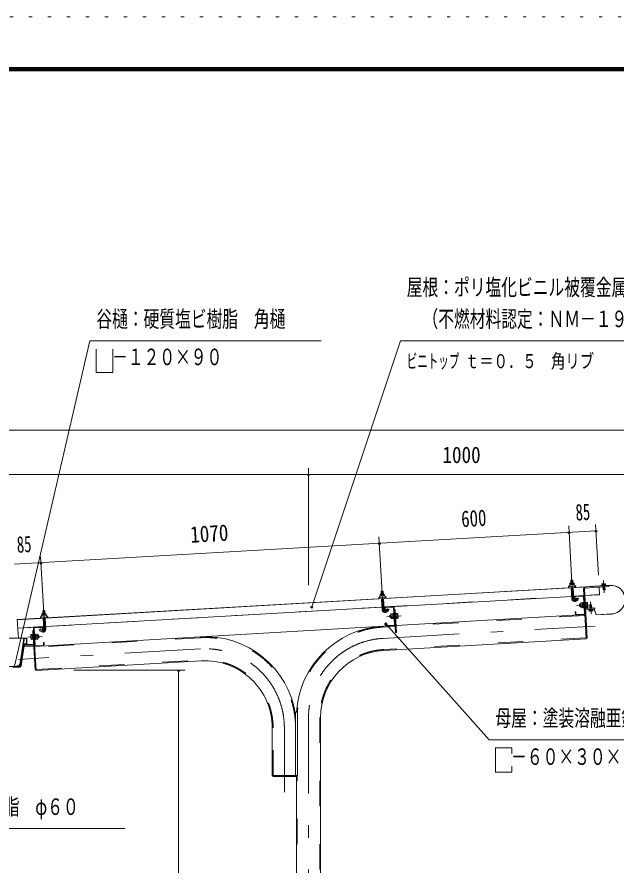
# Model space of a CAD drawing. Units: millimetres, scale not verified. Extents: x -30294 to 30299, y -14700 to 14700.
# Drawn here: x 20297 to 26917, y 5329 to 14700 of the extents above; entities that cross this region are included whole.
import ezdxf
from ezdxf.enums import TextEntityAlignment as Align

# ---------------------------------------------------------------- set-up
doc = ezdxf.new("R2010")
doc.units = ezdxf.units.MM
doc.header["$LTSCALE"] = 70
for name, pattern in [('USER2', [10, 4, -6]), ('USER3', [24, 12, -5, 2, -5]), ('USER4', [3, 0.5, -2.5])]:
    doc.linetypes.add(name, pattern=pattern)
for name, color, linetype, lineweight in [('0-6_2-0BOLD', 7, 'Continuous', 18), ('0-7_2-1HIDDEN', 3, 'USER2', 18), ('0-8_2-2CENTER', 3, 'USER3', 18), ('0-9_2-4THIN', 4, 'Continuous', 18), ('0-A_2-5DIM', 3, 'Continuous', 18), ('0-C_F-F', 5, 'Continuous', 18), ('0-D_F-E_J_ADD', 5, 'USER4', 18)]:
    doc.layers.add(name, color=color, linetype=linetype, lineweight=lineweight)
doc.styles.add('ＭＳ ゴシック', font='')
doc.styles.get('ＭＳ ゴシック').set_extended_font_data('MS Gothic')

msp = doc.modelspace()

# ---------------------------------------------------------------- linework, layer by layer
at = {"layer": '0-6_2-0BOLD'}
for p, q in [((26418.83, 8441.07), (26419.86, 8423.16)), ((26442.56, 8424.47), (26441.53, 8442.37)), ((26791.99, 8422.87), (26791.29, 8435.09)), ((20300.67, 8039.48), (26834.82, 8416.24)), ((26421.19, 8392.39), (26428.24, 8270.17)), ((26446.72, 8359.91), (26423.14, 8358.55)), ((26451.82, 8271.53), (26444.78, 8393.75)), ((26588.18, 7829.5), (26556.33, 8381.95)), ((26567.51, 8382.6), (26598.94, 7837.48)), ((26624.91, 8407.64), (26850.28, 8420.63)), ((26624.91, 8407.64), (26625.01, 8405.89)), ((26729.99, 8410.19), (26729.89, 8411.94)), ((26771.12, 8433.94), (26771.81, 8421.73)), ((26772.56, 8401.43), (26774.19, 8372.79)), ((24375.02, 8287.52), (24296.4, 8282.98)), ((24322.31, 8320.19), (24323.34, 8302.28)), ((24324.67, 8271.51), (24331.72, 8149.29)), ((24346.04, 8303.6), (24345, 8321.49)), ((24355.3, 8150.66), (24348.26, 8272.87)), ((26426.63, 8298.05), (24353.7, 8178.51)), ((26450.22, 8299.4), (26526.6, 8303.81)), ((26560.72, 8305.76), (26455.9, 8299.72)), ((26463.5, 8265.09), (26462.13, 8288.85)), ((26549.86, 8299.52), (26467.4, 8294.77)), ((26499.79, 8260.64), (26476.98, 8245.65)), ((26566.58, 8106.96), (26555.77, 8294.25)), ((26573.93, 8271.46), (26562.74, 8270.82)), ((24330.11, 8177.16), (20614.92, 7962.94)), ((24350.21, 8239.03), (24326.62, 8237.67)), ((24353.7, 8178.53), (24430.08, 8182.93)), ((24365.61, 8167.98), (24366.98, 8144.21)), ((24453.34, 8178.64), (24370.88, 8173.89)), ((24470.06, 7986.09), (24459.26, 8173.38)), ((26519.7, 8184.2), (26518.09, 8212.15)), ((26547.84, 8213), (26527.56, 8211.83)), ((26529.07, 8185.6), (26549.35, 8186.77)), ((26548.19, 8206.87), (26555.58, 8200.29)), ((26555.99, 8193.3), (26548.6, 8199.88)), ((26557.3, 8170.58), (26562.89, 8170.91)), ((26585.25, 8172.2), (26579.66, 8171.87)), ((26599.57, 8215.98), (26582.78, 8215.01)), ((26584.3, 8188.78), (26601.08, 8189.75)), ((26628.17, 8168.37), (26626.39, 8198.76)), ((26647.36, 8199.99), (26649.14, 8169.58)), ((20583.53, 8104.6), (20584.56, 8086.7)), ((20607.25, 8088.01), (20606.22, 8105.91)), ((20636.89, 8060.61), (20636.24, 8071.93)), ((24380.46, 8124.78), (24403.27, 8139.76)), ((24421.58, 8091.27), (24423.19, 8063.32)), ((24431.05, 8090.95), (24451.32, 8092.12)), ((24452.83, 8065.89), (24432.55, 8064.72)), ((24451.68, 8085.99), (24459.07, 8079.41)), ((24452.08, 8079.01), (24459.47, 8072.42)), ((24485.31, 8110.72), (24479.72, 8110.4)), ((24503.05, 8095.1), (24486.27, 8094.14)), ((24487.48, 7975.87), (26572.81, 8096.11)), ((24487.78, 8067.91), (24504.56, 8068.88)), ((26561.3, 8101.05), (26478.84, 8096.3)), ((26629.65, 8149.87), (26630.37, 8137.66)), ((26649.83, 8151.05), (26650.55, 8138.84)), ((20492.91, 7745.55), (24476.29, 7975.23)), ((20585.89, 8055.93), (20592.94, 7933.71)), ((20611.43, 8023.44), (20587.84, 8022.09)), ((20616.52, 7935.07), (20609.47, 8057.28)), ((24375.04, 8004.45), (24376.41, 7980.69)), ((24382.32, 7975.42), (24464.78, 7980.17)), ((20585.65, 7961.24), (20306.11, 7945.12)), ((20468.38, 7879.1), (20473.97, 7879.42)), ((20471.66, 7919.6), (20482.84, 7920.25)), ((20471.66, 7919.6), (20496.68, 7485.63)), ((20591.33, 7961.58), (20480.83, 7955.21)), ((20497.86, 7757.04), (20487.06, 7944.33)), ((20492.33, 7950.24), (20574.79, 7955)), ((20496.48, 7878.26), (20503.47, 7878.66)), ((20523.81, 7878.81), (20503.53, 7877.64)), ((20580.7, 7949.73), (20582.08, 7925.97)), ((19840.26, 7837.53), (20407.26, 7837.53)), ((20372.25, 7837.53), (20331.72, 7559.8)), ((20407.25, 7837.53), (20407.25, 7767.54)), ((20452.56, 7861.54), (20469.34, 7862.51)), ((20470.85, 7836.28), (20454.07, 7835.32)), ((20499.76, 7821.31), (20494.17, 7820.99)), ((20504.64, 7858.4), (20498.05, 7851.01)), ((20498.45, 7844.02), (20505.04, 7851.41)), ((20504.28, 7864.52), (20524.56, 7865.7)), ((20526.08, 7839.47), (20505.8, 7838.3)), ((26588.18, 7829.5), (24351.07, 7700.51)), ((26598.94, 7837.48), (26587.77, 7836.84)), ((20377.16, 7753.53), (20342.93, 7527.29)), ((20374.93, 7738.74), (20481.73, 7744.9)), ((20480.89, 7759.49), (20384.08, 7759.49)), ((20586.24, 7756.53), (20503.77, 7751.77)), ((20327.73, 7522.54), (19919.77, 7522.54)), ((20249.76, 7514.48), (20328.06, 7514.48)), ((20496.69, 7485.63), (20507.86, 7486.27)), ((23374.74, 7018.98), (23395.73, 7018.98)), ((23374.74, 7018.98), (23374.74, 6318.98)), ((23395.73, 7018.98), (23395.73, 6318.98)), ((23652.29, 657.9), (23652.29, 6960.27)), ((23385.23, 6318.98), (23385.23, 657.9))]:
    msp.add_line(p, q, dxfattribs=at)
for points in [[(26408.51, 8422.51), (26407.48, 8440.41), (26410.43, 8442.34), (26449.73, 8444.61), (26452.88, 8443.03), (26453.91, 8425.13)], [(26416.58, 8472.27), (26420.29, 8476.44), (26436.02, 8477.33), (26440.17, 8473.63)], [(26441.87, 8444.15), (26440.17, 8473.63), (26416.58, 8472.27), (26418.29, 8442.8)], [(26761.72, 8421.16), (26761.03, 8433.37), (26763.98, 8435.31), (26798.23, 8437.25), (26801.38, 8435.66), (26802.08, 8423.44)], [(26857.43, 8419.29), (20300.57, 8041.23), (20312.31, 7837.53)], [(24320.07, 8351.4), (24323.77, 8355.56), (24339.5, 8356.46), (24343.65, 8352.75)], [(24345.35, 8323.28), (24343.65, 8352.75), (24320.07, 8351.4), (24321.77, 8321.92)], [(26471.54, 8408.4), (26455.19, 8425.2), (26407.23, 8422.44), (26392.92, 8403.86)], [(26393.57, 8392.55), (26392.92, 8403.86), (26471.54, 8408.4), (26472.2, 8397.08)], [(26571.91, 8306.41), (26735.44, 8315.83), (26730.64, 8399.01)], [(26834.83, 8416.24), (26835.47, 8405.06), (26574.1, 8389.99)], [(26774.19, 8372.79), (26795.16, 8373.97), (26793.53, 8402.64)], [(26795.16, 8373.97), (26791.86, 8370.28), (26777.88, 8369.49), (26774.19, 8372.79)], [(24297.05, 8271.67), (24296.4, 8282.98), (24310.71, 8301.56), (24358.67, 8304.33), (24375.02, 8287.52), (24375.67, 8276.2)], [(24312, 8301.63), (24310.96, 8319.53), (24313.9, 8321.46), (24353.21, 8323.73), (24356.36, 8322.15), (24357.39, 8304.25)], [(26456.54, 8288.53), (26457.91, 8264.77), (26463.5, 8265.1)], [(26464.01, 8265.41), (26486.82, 8280.39), (26499.79, 8260.64)], [(24366.98, 8144.22), (24361.39, 8143.89), (24360.02, 8167.66)], [(24403.27, 8139.76), (24390.3, 8159.51), (24367.49, 8144.52)], [(24464.84, 8173.7), (24480.72, 7898.37), (24491.91, 7899.01), (24477.4, 8150.58), (24466.21, 8149.94)], [(26525.08, 8212.55), (26518.09, 8212.15), (26513.15, 8206.61), (26514.16, 8189.13), (26519.7, 8184.2), (26526.69, 8184.6)], [(26547.08, 8226.11), (26526.8, 8224.94), (26524.61, 8220.59), (26527.15, 8176.56), (26529.83, 8172.49), (26550.11, 8173.66)], [(26554.01, 8227.54), (26547.02, 8227.14), (26550.17, 8172.63), (26557.15, 8173.03)], [(26557.3, 8170.58), (26553.87, 8229.99), (26559.46, 8230.31)], [(26585.25, 8172.2), (26581.83, 8231.6), (26576.24, 8231.28)], [(26582.03, 8228.13), (26598.81, 8229.1), (26601.49, 8225.02), (26604.03, 8181), (26601.84, 8176.64), (26585.05, 8175.67)], [(26587.66, 8154.82), (26681.24, 8160.22), (26680.6, 8171.4), (26587.01, 8166)], [(26868.62, 8102.66), (26695.65, 8092.68), (26674.35, 8158.07), (26597.48, 8153.63), (26597.38, 8155.38)], [(26675.6, 8159.89), (26696.9, 8094.51), (26868.52, 8104.4)], [(20619.89, 8088.74), (20571.93, 8085.97), (20557.62, 8067.4), (20558.27, 8056.08)], [(20557.62, 8067.4), (20636.24, 8071.93), (20619.89, 8088.74)], [(20573.21, 8086.05), (20572.18, 8103.95), (20575.12, 8105.88), (20614.43, 8108.14), (20617.57, 8106.56), (20618.6, 8088.67)], [(20606.57, 8107.69), (20604.87, 8137.17), (20600.71, 8140.88), (20584.98, 8139.97), (20581.29, 8135.81)], [(20604.87, 8137.17), (20581.29, 8135.81), (20582.98, 8106.33)], [(24430.17, 8063.72), (24423.19, 8063.32), (24417.64, 8068.25), (24416.63, 8085.73), (24421.58, 8091.27), (24428.56, 8091.67)], [(24450.56, 8105.23), (24430.29, 8104.06), (24428.1, 8099.71), (24430.63, 8055.68), (24433.31, 8051.61), (24453.59, 8052.78)], [(24460.64, 8052.16), (24453.65, 8051.75), (24450.51, 8106.26), (24457.5, 8106.66)], [(24462.95, 8109.43), (24457.36, 8109.11), (24460.78, 8049.71), (24466.37, 8050.03)], [(24485.31, 8110.72), (24488.74, 8051.32), (24483.15, 8051)], [(24507.51, 8060.12), (24504.97, 8104.14), (24502.3, 8108.22), (24485.51, 8107.25)], [(24488.53, 8054.79), (24505.32, 8055.76), (24507.51, 8060.12)], [(26472.93, 8101.57), (26471.56, 8125.32), (26465.96, 8125.01), (26467.34, 8101.24)], [(26657.68, 8137.49), (26623.44, 8135.49), (26620.28, 8137.07), (26619.57, 8149.28)], [(26657.68, 8137.49), (26660.63, 8139.43), (26659.91, 8151.64)], [(24370.82, 7980.37), (24369.45, 8004.13), (24375.04, 8004.45)], [(20452.15, 7826.28), (20449.61, 7870.31), (20451.8, 7874.66), (20468.58, 7875.63)], [(20468.38, 7879.1), (20471.81, 7819.7), (20477.4, 7820.02)], [(20481.47, 7944.01), (20508.29, 7478.95), (22334.03, 7584.22)], [(20499.76, 7821.31), (20496.34, 7880.71), (20490.75, 7880.39)], [(20503.47, 7878.66), (20506.61, 7824.16), (20499.62, 7823.76)], [(20506.55, 7825.19), (20526.83, 7826.35), (20529.02, 7830.71), (20526.48, 7874.73), (20523.81, 7878.81)], [(20581.53, 7926.22), (20557.15, 7938.48), (20546.54, 7917.38), (20570.92, 7905.11)], [(20582.08, 7925.97), (20587.67, 7926.29), (20586.3, 7950.05)], [(20471.61, 7823.17), (20454.83, 7822.2), (20452.15, 7826.28)], [(20526.94, 7866.7), (20533.93, 7867.1), (20535.54, 7839.15), (20528.56, 7838.75)], [(20533.93, 7867.1), (20539.48, 7862.17), (20540.49, 7844.69), (20535.54, 7839.15)], [(20597.1, 7762.77), (20595.73, 7786.53), (20590.14, 7786.2), (20591.51, 7762.44)], [(20334.66, 7528.49), (20370.82, 7767.54), (20480.42, 7767.54)], [(23395.73, 6318.98), (23118.19, 6318.98), (23118.19, 6843.98)], [(23377.7, 6318.98), (23377.7, 6307.78), (23125.71, 6307.78), (23125.71, 6318.98)]]:
    msp.add_lwpolyline(points, dxfattribs=at)
for points in [[(26760.37, 8415.47), (26760.05, 8421.06), (26803.74, 8423.54), (26804.06, 8417.95)], [(26661.58, 8151.74), (26661.25, 8157.33), (26617.57, 8154.77), (26617.9, 8149.18)], [(26626.4, 8198.76), (26647.36, 8199.99), (26643.66, 8203.28), (26629.68, 8202.46)], [(20401.3, 7773.48), (20401.3, 7831.59), (20377.6, 7831.59), (20371.45, 7773.48)]]:
    msp.add_lwpolyline(points, close=True, dxfattribs=at)
for centre, radius, start, end in [((26413.63, 8432.45), 10.06, 58.91577, 118.91577), ((26432.25, 8405.92), 37.62, 75.71207, 110.88799), ((26447.67, 8434.41), 10.06, 67.68428, 127.68428), ((26766.43, 8427.32), 8.11, 54.71553, 93.24696), ((26782.79, 8406.54), 29.79, 73.41785, 113.07829), ((26796.7, 8429.04), 8.11, 93.24696, 131.7932), ((26574.5, 8383), 18.2, 93.30186, 183.29813), ((26574.5, 8383), 7, 93.30186, 183.29478), ((26859.45, 8261.64), 159.25, 273.30022, 93.30022), ((26859.45, 8261.64), 157.5, 273.30022, 93.30005), ((24317.12, 8311.57), 10.06, 58.91577, 118.91577), ((24335.73, 8285.04), 37.62, 75.71207, 110.88799), ((24351.15, 8313.53), 10.06, 67.68428, 127.68428), ((26459.69, 8271.98), 31.5, 183.30002, 303.30002), ((26459.69, 8271.98), 7.88, 183.30002, 303.30002), ((26467.72, 8289.18), 11.2, 93.29965, 183.30174), ((26467.72, 8289.18), 5.6, 93.29744, 183.30212), ((26550.18, 8293.93), 11.2, 3.30186, 93.30186), ((26550.18, 8293.93), 5.6, 3.30186, 93.30186), ((24371.2, 8168.3), 11.2, 93.30186, 183.30186), ((24371.2, 8168.3), 5.6, 93.30186, 183.30186), ((24453.67, 8173.05), 11.2, 3.30365, 93.30186), ((24453.67, 8173.05), 5.6, 3.30186, 93.30186), ((26534.8, 8218.83), 10.07, 183.30011, 224.02693), ((26562.43, 8200.68), 36.61, 162.2747, 204.32552), ((26537.07, 8179.48), 10.07, 142.57329, 183.30011), ((26586.61, 8172.99), 7, 183.29498, 273.30269), ((26586.61, 8172.99), 18.2, 250.67981, 273.30081), ((26591.57, 8222.1), 10.07, 322.57329, 3.30011), ((26566.21, 8200.9), 36.61, 342.2747, 24.32552), ((26593.84, 8182.76), 10.07, 3.30011, 44.02693), ((20578.34, 8095.98), 10.06, 58.91595, 118.91595), ((20596.94, 8069.46), 37.62, 75.71152, 110.88744), ((20612.37, 8097.94), 10.06, 67.68446, 127.68446), ((24363.17, 8151.11), 31.5, 183.30002, 303.30002), ((24363.17, 8151.11), 7.88, 183.30002, 303.30002), ((24438.28, 8097.95), 10.07, 183.30011, 224.02693), ((24465.91, 8079.8), 36.61, 162.2747, 204.32552), ((24440.55, 8058.61), 10.07, 142.57329, 183.30011), ((24495.06, 8101.22), 10.07, 322.57329, 3.30011), ((24469.69, 8080.02), 36.61, 342.2747, 24.32552), ((24497.32, 8061.88), 10.07, 3.30011, 44.02693), ((26478.52, 8101.89), 11.2, 183.30186, 273.29744), ((26478.52, 8101.89), 5.6, 183.30186, 273.29744), ((26560.99, 8106.64), 5.6, 273.29744, 3.30212), ((26560.99, 8106.64), 11.2, 273.29744, 3.30212), ((26624.96, 8143.7), 8.11, 273.3562, 311.88763), ((26638.82, 8166.22), 29.79, 253.52235, 293.1828), ((26655.21, 8145.47), 8.11, 234.80835, 273.35458), ((24393.76, 6960.27), 1008.52, 93.29993, 176.66293), ((24382, 7981.01), 11.2, 183.30161, 273.30186), ((24382, 7981.01), 5.6, 183.30238, 273.30186), ((24464.46, 7985.77), 5.6, 273.30186, 3.30186), ((24464.46, 7985.77), 11.2, 273.30186, 3.30186), ((20492.65, 7944.65), 11.2, 93.2955, 183.2973), ((20492.65, 7944.65), 5.6, 93.295, 183.295), ((20516.57, 7871.81), 10.07, 322.57153, 3.29836), ((20585.07, 7933.25), 31.5, 243.30072, 3.30072), ((20575.11, 7949.41), 11.2, 3.29562, 93.29771), ((20575.11, 7949.41), 5.6, 3.29474, 93.29942), ((20585.07, 7933.25), 7.88, 243.30072, 3.30072), ((20459.79, 7868.54), 10.07, 183.29836, 224.02518), ((20487.43, 7850.4), 36.61, 162.27388, 204.32469), ((20462.06, 7829.2), 10.07, 142.57153, 183.29836), ((20491.2, 7850.62), 36.61, 342.27388, 24.32469), ((20518.84, 7832.47), 10.07, 3.29836, 44.02518), ((22376.71, 6843.98), 1008.52, 8.27481, 93.29997), ((20383.77, 7752.48), 15.05, 90, 171.39636), ((20384.08, 7752.48), 7, 90, 171.38795), ((20503.45, 7757.36), 11.2, 183.29524, 273.29993), ((20503.45, 7757.36), 5.6, 183.29474, 273.29942), ((20585.92, 7762.12), 5.6, 273.29942, 3.295), ((20585.92, 7762.12), 11.2, 273.29993, 3.2955), ((24393.76, 6960.27), 741.48, 93.3, 180), ((20296.92, 7563.49), 35, 270, 353.95296), ((20314.87, 7543.54), 21, 270, 353.95729), ((20327.74, 7529.54), 7, 270, 351.38795), ((20328.06, 7529.53), 15.05, 270, 351.39636), ((22376.71, 6843.98), 741.48, 0, 93.3)]:
    msp.add_arc(centre, radius, start, end, dxfattribs=at)
at = {"layer": '0-7_2-1HIDDEN'}
for p, q in [((24353.6, 8180.26), (26426.53, 8299.79)), ((26450.12, 8301.13), (26560.62, 8307.5)), ((26571.8, 8308.15), (26735.34, 8317.58)), ((20614.81, 7964.68), (24330.01, 8178.91)), ((26573.37, 8086.32), (24488.04, 7966.08)), ((24476.85, 7965.44), (24336.27, 7957.33)), ((20306.01, 7946.87), (20591.23, 7963.33)), ((22324.15, 7841.32), (20493.48, 7735.77)), ((26587.61, 7839.29), (24350.51, 7710.3)), ((20507.72, 7488.73), (22333.47, 7594)), ((23642.49, 6960.27), (23642.49, 657.9)), ((23127.99, 6318.98), (23127.99, 6843.98)), ((23395.04, 657.9), (23395.04, 6318.98))]:
    msp.add_line(p, q, dxfattribs=at)
for centre, radius, start, end in [((24393.76, 6960.27), 998.73, 93.29994, 177.85707), ((22376.71, 6843.98), 998.73, 2.14024, 93.01636), ((24393.76, 6960.27), 751.27, 93.3, 180), ((22376.71, 6843.98), 751.27, 0, 93.3)]:
    msp.add_arc(centre, radius, start, end, dxfattribs=at)
at = {"layer": '0-8_2-2CENTER'}
for p, q in [((26440.03, 8270.86), (26425.89, 8516.21)), ((26786.85, 8334.94), (26779.12, 8471.22)), ((24329.37, 8395.33), (24343.51, 8149.98)), ((26504.86, 8278.1), (26470.5, 8255.54)), ((20604.83, 7932.59), (20590.58, 8179.75)), ((24373.97, 8134.65), (24408.34, 8157.23)), ((26478.71, 8195.86), (26637.7, 8205.02)), ((26634.62, 8237.81), (26642.61, 8101.55)), ((24382.19, 8074.98), (24541.18, 8084.14)), ((24343.39, 7833.82), (26684.51, 7968.81)), ((20576.23, 7915.67), (20539.5, 7934.14)), ((20415.94, 7846.27), (20574.92, 7855.45)), ((22326.34, 7717.53), (20314.7, 7601.53)), ((23518.76, 6960.27), (23518.76, -1005.48)), ((23251.71, 6843.98), (23251.71, 6132.78))]:
    msp.add_line(p, q, dxfattribs=at)
for centre, radius, start, end in [((26459.69, 8271.98), 19.69, 183.30241, 303.30002), ((24363.17, 8151.11), 19.69, 183.30241, 303.30002), ((20585.07, 7933.25), 19.69, 243.30043, 3.29803), ((24393.76, 6960.27), 875, 93.30017, 180), ((22376.71, 6843.98), 875, 0, 93.29997)]:
    msp.add_arc(centre, radius, start, end, dxfattribs=at)
at = {"layer": '0-9_2-4THIN'}
for p, q in [((26418.59, 8474.52), (26420.41, 8442.92)), ((26439.74, 8444.03), (26437.92, 8475.63)), ((24323.89, 8322.04), (24322.07, 8353.65)), ((24341.4, 8354.76), (24343.22, 8323.15)), ((26425.27, 8358.68), (26423.32, 8392.51)), ((26442.65, 8393.62), (26444.6, 8359.79)), ((26777.14, 8370.15), (26775.36, 8401.59)), ((26790.73, 8402.48), (26792.52, 8371.02)), ((24326.8, 8271.63), (24328.75, 8237.8)), ((24348.08, 8238.91), (24346.13, 8272.74)), ((26514.8, 8208.45), (26525.28, 8209.06)), ((26526.49, 8188.1), (26516.01, 8187.49)), ((26629.02, 8201.72), (26630.97, 8168.54)), ((26646.35, 8169.43), (26644.4, 8202.62)), ((20583.3, 8138.06), (20585.11, 8106.46)), ((20604.44, 8107.57), (20602.62, 8139.17)), ((24418.28, 8087.57), (24428.76, 8088.18)), ((24429.97, 8067.22), (24419.49, 8066.61)), ((20589.97, 8022.21), (20588.02, 8056.05)), ((20607.35, 8057.16), (20609.3, 8023.33)), ((20537.63, 7863.81), (20527.15, 7863.21)), ((20528.35, 7842.24), (20538.84, 7842.84))]:
    msp.add_line(p, q, dxfattribs=at)
at = {"layer": '0-A_2-5DIM'}
for p, q in [((24533.76, 11122.9), (23553.76, 8182.9)), ((24533.76, 11122.9), (28173.76, 11122.9)), ((13228.74, 10135.9), (27018.77, 10135.9)), ((23518.77, 8420.91), (23518.77, 9715.9)), ((27018.77, 9645.91), (13228.74, 9645.91)), ((23532.77, 9645.91), (23504.77, 9645.91)), ((26722.89, 8533.3), (26690.66, 9092.37)), ((26694.69, 9022.5), (20265.36, 8651.78)), ((26411.68, 9005.36), (26383.68, 9005.36)), ((26425.89, 8516.18), (26393.65, 9075.25)), ((26708.69, 9022.49), (26680.69, 9022.49)), ((24297.13, 8954.37), (24329.37, 8395.33)), ((24315.16, 8884.48), (24287.16, 8884.48)), ((20590.58, 8179.72), (20558.34, 8738.79)), ((20576.37, 8668.9), (20548.37, 8668.9)), ((23567.76, 8182.9), (23539.76, 8182.9)), ((24386.1, 7995.65), (24358.1, 7995.65)), ((22153.76, 7482.9), (20925.76, 7482.9)), ((22097.76, 7482.9), (22069.76, 7482.9)), ((22083.76, 832.9), (22083.76, 7482.9)), ((25764.06, 6558.37), (25764.06, 6623.91)), ((18688.75, 5732.9), (21488.76, 5732.9))]:
    msp.add_line(p, q, dxfattribs=at)
for points in [[(20271.16, 7526.4), (21103.76, 11122.9), (23658.76, 11122.9)], [(21173.76, 11030.42), (21173.76, 10772.9), (21358.06, 10772.9), (21358.06, 11030.42)], [(24372.1, 7995.65), (25513.76, 6712.9), (28523.76, 6712.9)], [(25764.06, 6623.91), (25583.76, 6623.91), (25583.76, 6355.9), (25764.06, 6355.9), (25764.06, 6421.44)]]:
    msp.add_lwpolyline(points, dxfattribs=at)
for centre in [(23518.77, 9645.91), (26397.68, 9005.36), (26694.69, 9022.49), (24301.16, 8884.48), (20562.37, 8668.9), (23553.76, 8182.9), (24372.1, 7995.65), (22083.76, 7482.9)]:
    msp.add_arc(centre, 14, 180, 0, dxfattribs=at)
at = {"layer": '0-C_F-F'}
for points in [[(29598.87, -14000), (-10581.13, -14000), (-10581.13, 14140), (29598.87, 14140)], [(29595.37, -13996.5), (-10577.63, -13996.5), (-10577.63, 14136.5), (29595.37, 14136.5)], [(29591.87, -13993), (29591.87, 14133), (-10574.13, 14133), (-10574.13, -13993)], [(29588.37, -13989.5), (-10570.63, -13989.5), (-10570.63, 14129.5), (29588.37, 14129.5)], [(29584.87, -13986), (29584.87, 14126), (-10567.13, 14126), (-10567.13, -13986)], [(29581.37, -13982.5), (-10563.63, -13982.5), (-10563.63, 14122.5), (29581.37, 14122.5)], [(29577.87, -13979), (29577.87, 14119), (-10560.13, 14119), (-10560.13, -13979)], [(29574.37, -13975.5), (-10556.63, -13975.5), (-10556.63, 14115.5), (29574.37, 14115.5)], [(29570.87, -13972), (-10553.13, -13972), (-10553.13, 14112), (29570.87, 14112)], [(29567.37, -13968.5), (-10549.63, -13968.5), (-10549.63, 14108.5), (29567.37, 14108.5)], [(29563.87, -13965), (29563.87, 14105), (-10546.13, 14105), (-10546.13, -13965)]]:
    msp.add_lwpolyline(points, close=True, dxfattribs=at)
at = {"layer": '0-D_F-E_J_ADD'}
msp.add_lwpolyline([(30298.87, -14700), (-11281.13, -14700), (-11281.13, 14700), (30298.87, 14700)], close=True, dxfattribs=at)

# ---------------------------------------------------------------- texts
at = {"layer": '0-A_2-5DIM', "color": 7, "style": 'ＭＳ ゴシック'}
for s, height, width, p in [('屋根：ポリ塩化ビニル被覆金属板', 182.3, 0.7, (24603.76, 11567.77)), ('谷樋：硬質塩ビ樹脂\u3000角樋', 182.3, 0.7, (21173.76, 11217.77)), ('\u3000（不燃材料認定：ＮＭ－１９５７）', 182.3, 0.7, (24603.76, 11217.77)), ('\u3000－１２０×９０', 182.3, 0.7, (21173.76, 10797.77)), ('ビニトップ ', 155, 0.55, (24603.76, 10772.9)), ('ｔ＝０．５\u3000角リブ', 155, 0.75, (25246.75, 10772.9)), ('1000', 182.3, 0.85, (24998.85, 9715.9)), ('母屋：塗装溶融亜鉛めっき鋼板', 182.3, 0.7, (25583.76, 6807.77)), ('\u3000－６０×３０×１０×１．６', 182.3, 0.7, (25583.76, 6380.77)), ('竪樋：硬質塩ビ樹脂\u3000φ６０', 182.3, 0.7, (18758.75, 5827.77))]:
    msp.add_text(s, height=height, dxfattribs=dict(at, width=width)).set_placement(p, align=Align.BOTTOM_LEFT)
for s, width, p in [('85', 0.65, (26477.93, 9080.11)), ('600', 0.75, (25213.85, 9007.23)), ('1070', 0.85, (22219.74, 8834.59)), ('85', 0.65, (20303.69, 8724.11))]:
    msp.add_text(s, height=182.3, rotation=3.3, dxfattribs=dict(at, width=width)).set_placement(p, align=Align.BOTTOM_LEFT)

doc.saveas('drawing.dxf')
